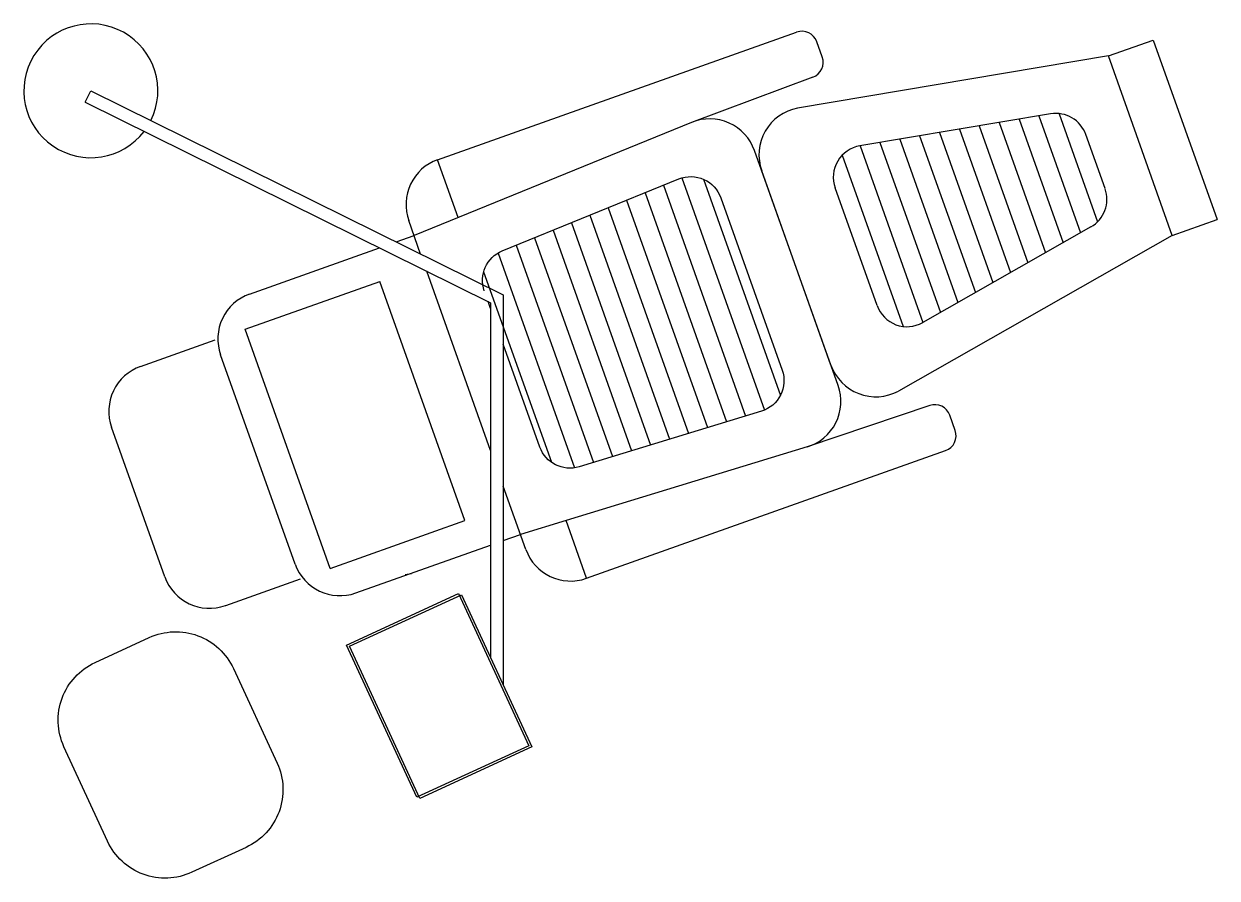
# Model space of a CAD drawing. Header units: millimetres. Extents: x 444.31 to 446.19, y 100.92 to 102.27.
import ezdxf

# ---------------------------------------------------------------- set-up
doc = ezdxf.new("R2010")
doc.units = ezdxf.units.MM
doc.layers.add('JANELAS', color=2, linetype='Continuous')

# ---------------------------------------------------------------- blocks, each defined once
blk = doc.blocks.new('*X2')
at = {"color": 0}
for p, q in [((91.0625, 15.9036), (91.0625, 16.1901)), ((91.0938, 15.8992), (91.0938, 16.1945)), ((91.125, 15.9048), (91.125, 16.189)), ((91.1562, 15.9103), (91.1562, 16.1834)), ((91.1875, 15.9158), (91.1875, 16.1779)), ((91.2188, 15.9214), (91.2188, 16.1723)), ((91.25, 15.9269), (91.25, 16.1668)), ((91.2812, 15.9325), (91.2812, 16.1612)), ((91.3125, 15.938), (91.3125, 16.1557)), ((91.3438, 15.9436), (91.3438, 16.1501)), ((91.375, 15.9491), (91.375, 16.1446)), ((91.4062, 15.9565), (91.4062, 16.1372))]:
    blk.add_line(p, q, dxfattribs=at)
blk = doc.blocks.new('*X1')
at = {"color": 0}
for p, q in [((90.6875, 15.8582), (90.6875, 16.2355)), ((90.7188, 15.8567), (90.7188, 16.237)), ((90.75, 15.8553), (90.75, 16.2384)), ((90.7812, 15.8539), (90.7812, 16.2398)), ((90.8125, 15.8527), (90.8125, 16.241)), ((90.5, 15.8673), (90.5, 16.2265)), ((90.5312, 15.8653), (90.5312, 16.2284)), ((90.5625, 15.8638), (90.5625, 16.2299)), ((90.5938, 15.8624), (90.5938, 16.2313)), ((90.625, 15.861), (90.625, 16.2327)), ((90.6562, 15.8596), (90.6562, 16.2341)), ((90.8438, 15.866), (90.8438, 16.2277)), ((90.4688, 15.8876), (90.4688, 16.2061))]:
    blk.add_line(p, q, dxfattribs=at)

msp = doc.modelspace()

# ---------------------------------------------------------------- linework, layer by layer
at = {"layer": 'JANELAS'}
for p, q in [((444.9662, 102.0538), (445.5315, 102.255)), ((446.0225, 102.2174), (446.0931, 102.2425)), ((446.0931, 102.2425), (446.1937, 101.9599)), ((445.5719, 102.2159), (445.5634, 102.2398)), ((446.0225, 102.2174), (445.5331, 102.1353)), ((446.123, 101.9347), (446.0225, 102.2174)), ((445.5571, 102.1841), (445.3662, 102.1128)), ((444.4113, 102.1446), (444.4201, 102.1625)), ((445.3662, 102.1128), (444.929, 101.9345)), ((445.9315, 102.1261), (445.6311, 102.0757)), ((446.0173, 102.0083), (445.9869, 102.0935)), ((444.9986, 101.9628), (444.9662, 102.0538)), ((445.5969, 101.6982), (445.4651, 102.0685)), ((445.5855, 101.7301), (445.4765, 102.0365)), ((445.6582, 101.8241), (445.5922, 102.0096)), ((446.123, 101.9347), (446.1937, 101.9599)), ((444.9394, 101.9053), (444.9207, 101.958)), ((445.9949, 101.9481), (445.7301, 101.7974)), ((444.9008, 101.9245), (444.929, 101.9345)), ((446.123, 101.9347), (445.6918, 101.6893)), ((444.6699, 101.8423), (444.8746, 101.9151)), ((445.0496, 101.5957), (444.949, 101.8783)), ((444.6632, 101.7868), (444.8751, 101.8622)), ((445.0092, 101.4854), (444.8751, 101.8622)), ((444.7972, 101.41), (444.6632, 101.7868)), ((444.4983, 101.7282), (444.616, 101.7701)), ((444.7417, 101.4168), (444.6244, 101.7465)), ((445.7412, 101.6666), (445.5481, 101.6013)), ((445.7813, 101.6274), (445.7728, 101.6513)), ((444.5366, 101.3968), (444.4528, 101.6324)), ((445.5481, 101.6013), (445.1684, 101.4853)), ((445.2008, 101.3943), (445.7661, 101.5955)), ((445.105, 101.4399), (445.0696, 101.5395)), ((444.7972, 101.41), (445.0092, 101.4854)), ((445.1684, 101.4853), (445.0966, 101.4634)), ((445.2008, 101.3943), (445.1684, 101.4853)), ((445.0696, 101.4538), (445.0966, 101.4634)), ((444.8375, 101.3712), (445.0496, 101.4467)), ((444.9249, 101.4013), (444.9151, 101.3996)), ((444.6324, 101.3513), (444.7501, 101.3932))]:
    msp.add_line(p, q, dxfattribs=at)
for points in [[(444.4201, 102.1625), (445.0696, 101.8409), (445.0696, 101.2257)], [(444.4113, 102.1446), (445.0496, 101.8285), (445.0496, 101.2691)], [(445.0496, 101.8195), (445.0457, 101.8304)]]:
    msp.add_lwpolyline(points, dxfattribs=at)
msp.add_lwpolyline([(445.0397, 101.8471), (445.0397, 101.8471, -0.400971), (445.068, 101.9102), (445.346, 102.0236, -0.427581), (445.412, 101.994), (445.5087, 101.7223, -0.427581), (445.4762, 101.6577), (445.189, 101.57, -0.400971), (445.1273, 101.6011), (445.0696, 101.7633)], format="xyb", dxfattribs=at)
for points in [[(444.9991, 101.3702), (445.1096, 101.1304), (444.9334, 101.0493), (444.8229, 101.2891)], [(444.9381, 101.0475), (444.8276, 101.2873), (445.0038, 101.3685), (445.1143, 101.1286)]]:
    msp.add_lwpolyline(points, close=True, dxfattribs=at)
msp.add_lwpolyline([(444.4464, 100.9799), (444.3778, 101.1289, -0.414214), (444.4268, 101.2616), (444.5121, 101.3009, -0.414214), (444.6448, 101.2519), (444.7134, 101.103, -0.414214), (444.6645, 100.9703), (444.5791, 100.931, -0.414214)], format="xyb", close=True, dxfattribs=at)
for centre, radius, start, end in [((444.4201, 102.1625), 0.1055, 333.6556, 322.7317), ((445.5398, 102.2314), 0.025, 19.5849, 109.5849), ((445.5484, 102.2075), 0.025, 290.4789, 19.5849), ((445.5472, 102.0616), 0.075, 100.8388, 199.5849), ((445.3945, 102.0433), 0.075, 19.5849, 112.1875), ((445.9398, 102.0768), 0.05, 19.5849, 99.5219), ((445.6393, 102.0264), 0.05, 99.5219, 199.5849), ((444.9913, 101.9832), 0.075, 109.5849, 199.5849), ((445.9701, 101.9915), 0.05, 299.648, 19.5849), ((444.6951, 101.7716), 0.075, 109.5849, 199.5849), ((445.7053, 101.8408), 0.05, 199.5849, 299.648), ((444.5234, 101.6575), 0.075, 109.5849, 199.5849), ((445.6562, 101.7553), 0.075, 199.5849, 298.3311), ((445.5262, 101.673), 0.075, 286.9824, 19.5849), ((445.7492, 101.6429), 0.025, 19.5849, 108.691), ((445.7577, 101.619), 0.025, 289.5849, 19.5849), ((445.1757, 101.465), 0.075, 199.5849, 289.5849), ((444.8124, 101.4419), 0.075, 199.5849, 289.5849), ((444.6072, 101.422), 0.075, 199.5849, 289.5849)]:
    msp.add_arc(centre, radius, start, end, dxfattribs=at)

# ---------------------------------------------------------------- block references
at = {"layer": 'JANELAS', "xscale": -1, "rotation": 199.5849181601363}
for name in ['*X2', '*X1']:
    msp.add_blockref(name, (354.4783, 86.5201), dxfattribs=at)

doc.saveas('drawing.dxf')
